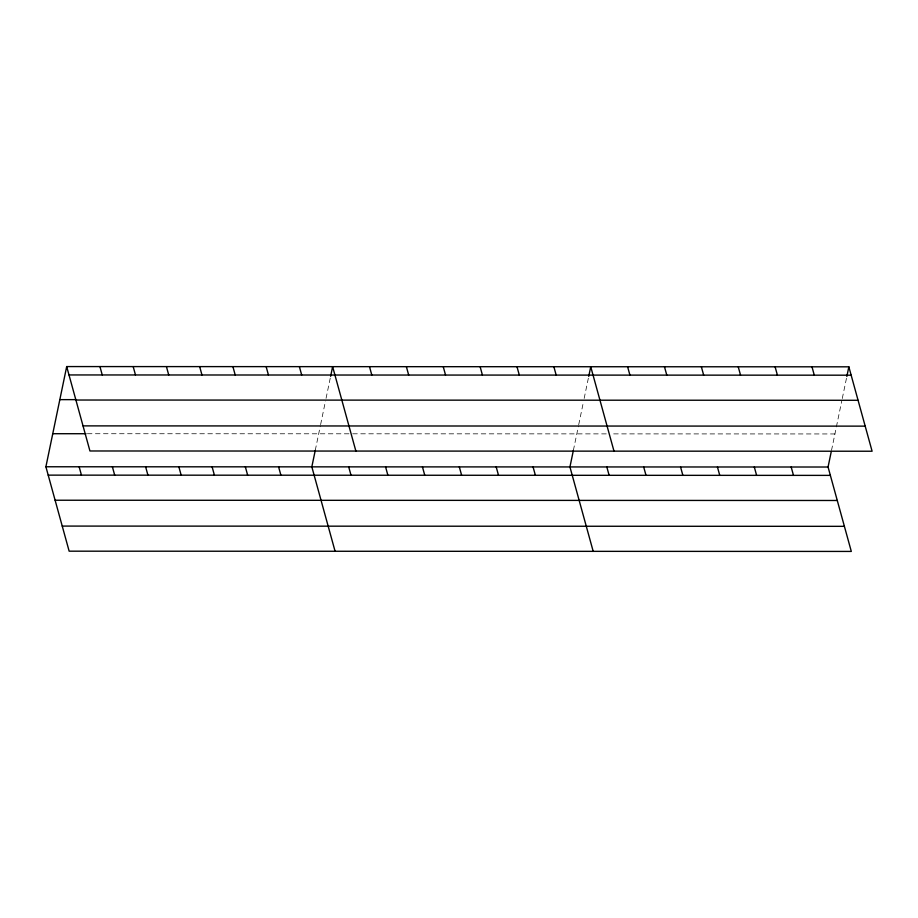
<?xml version="1.0" encoding="UTF-8"?>
<svg xmlns="http://www.w3.org/2000/svg" width="918" height="918" viewBox="0 0 918 918"><rect width="100%" height="100%" fill="white"/><g stroke="black" fill="none" stroke-linecap="round" stroke-linejoin="round"><path stroke-width="0.69" stroke-dasharray="4.59 3.44" d="M315.264 450.325L320.325 425.929M320.6 424.621L325.488 401.028M326.051 398.343L330.342 377.677M573.371 450.405L578.443 426.009M578.707 424.701L583.607 401.12M584.158 398.423L588.449 377.768M831.49 450.486L841.714 401.2M842.276 398.515L846.568 377.849M87.394 433.721L351.319 433.801M352.73 433.801L606.591 433.881M613.683 433.881L834.921 433.95"/><path stroke-width="1.38" d="M831.203 451.863L828.059 467.021L851.307 551.431L69.148 551.179L45.9 466.769L66.693 366.569L848.852 366.821L872.1 451.231L89.941 450.979L66.693 366.569M315.264 450.325L311.833 466.849L335.081 551.259M330.629 376.3L332.626 366.661L355.874 451.071M573.371 450.405L569.94 466.941L593.189 551.339M588.736 376.391L590.744 366.741L613.993 451.151M846.844 376.472L848.852 366.821M68.999 374.946L851.158 375.187M59.831 399.64L76.458 399.64M75.907 400.03L858.066 400.282M83.033 425.883L865.192 426.136M52.762 433.709L86.005 433.721M45.9 466.769L828.059 467.021M48.206 475.134L830.365 475.386M55.114 500.23L837.273 500.482M62.24 526.083L844.388 526.335M811.982 366.81L814.277 375.175M775.102 366.798L777.408 375.164M791.178 467.01L793.485 475.375M738.233 366.787L740.539 375.152M754.309 466.998L756.616 475.363M701.363 366.775L703.658 375.141M717.44 466.987L719.746 475.352M664.483 366.764L666.789 375.129M680.559 466.975L682.866 475.34M627.614 366.752L629.92 375.118M643.69 466.964L645.997 475.329M606.821 466.952L609.127 475.317M553.864 366.73L556.17 375.095M516.995 366.718L519.301 375.083M533.071 466.929L535.378 475.294M480.125 366.707L482.42 375.072M496.202 466.918L498.497 475.283M443.245 366.695L445.551 375.06M459.321 466.906L461.628 475.272M406.376 366.684L408.682 375.049M422.452 466.895L424.759 475.26M369.506 366.672L371.801 375.037M385.583 466.872L387.878 475.249M348.702 466.86L351.009 475.237M299.383 366.649L301.689 375.014M266.14 366.638L268.446 375.003M278.59 466.837L280.897 475.214M232.908 366.626L235.203 374.992M245.347 466.837L247.653 475.203M199.665 366.615L201.971 374.98M212.104 466.826L214.41 475.191M166.422 366.603L168.728 374.969M178.861 466.814L181.167 475.18M133.179 366.592L135.485 374.957M145.629 466.803L147.924 475.168M99.936 366.58L102.242 374.957M112.386 466.792L114.693 475.157M79.143 466.78L81.45 475.145"/></g></svg>
